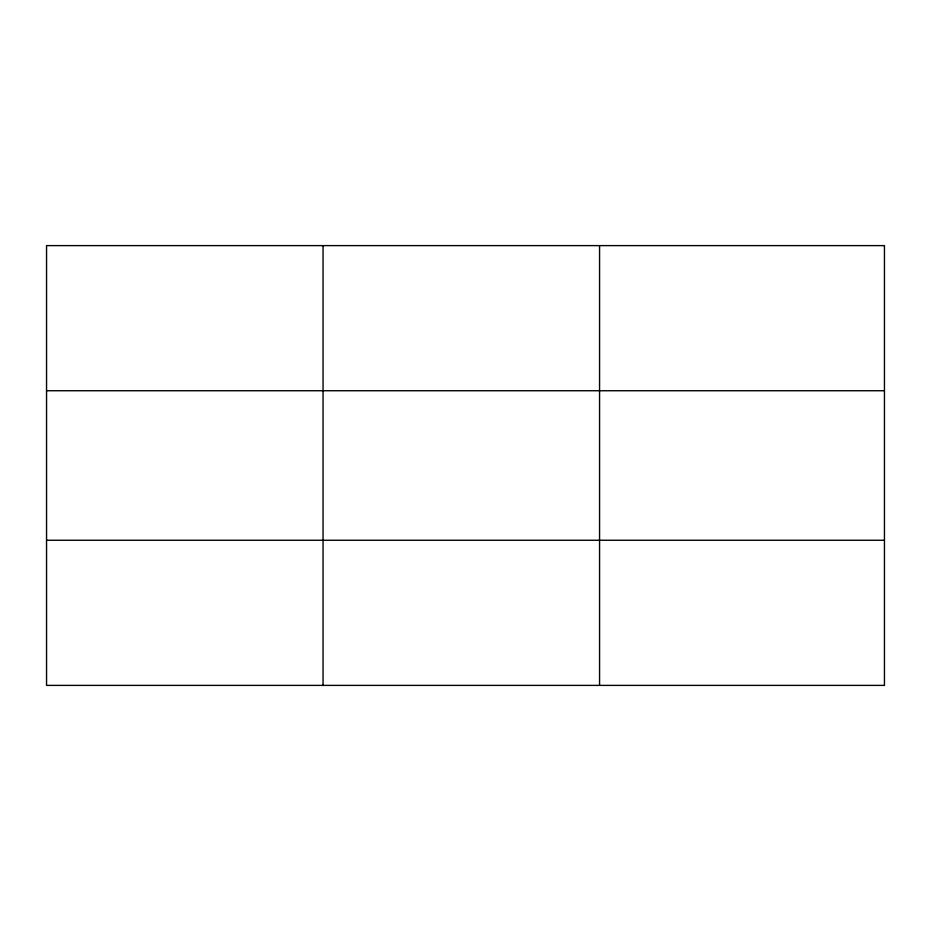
<?xml version="1.0" encoding="UTF-8"?>
<svg xmlns="http://www.w3.org/2000/svg" width="931" height="931" viewBox="0 0 931 931"><rect width="100%" height="100%" fill="white"/><g stroke="black" fill="none" stroke-linecap="round" stroke-linejoin="round"><path stroke-width="1.4" d="M323.057 245.609L323.057 685.391M599.564 245.609L599.564 685.391M46.55 390.741L884.45 390.741M46.55 540.259L884.45 540.259M884.45 245.609L884.45 685.391L46.55 685.391L46.55 245.609L884.45 245.609"/></g></svg>
